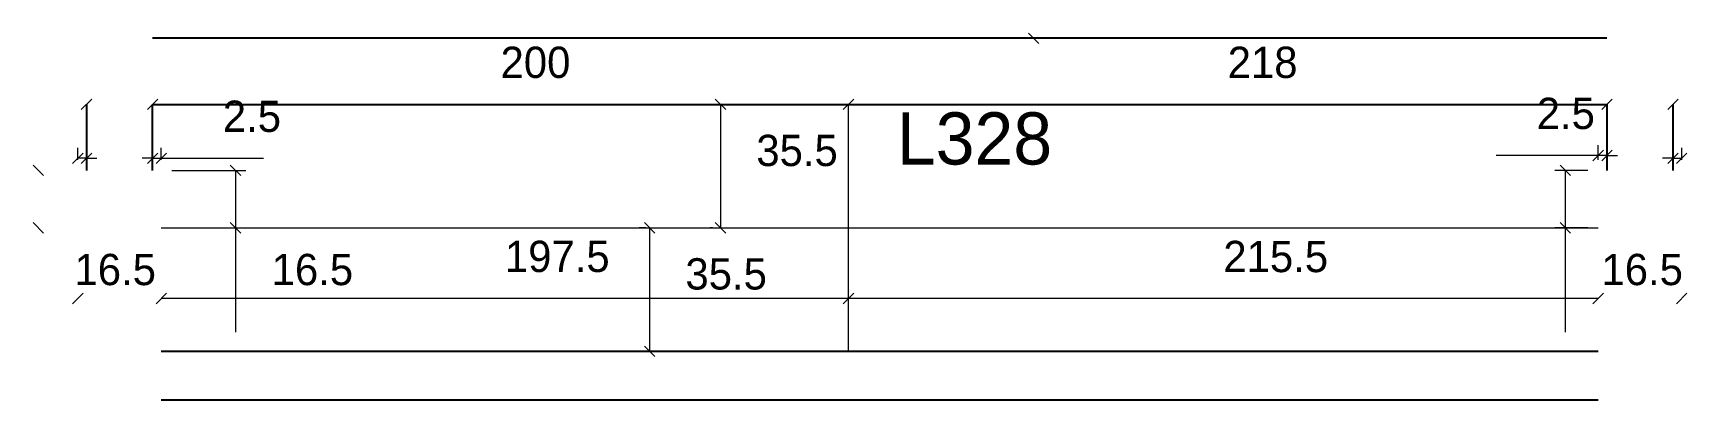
# Model space of a CAD drawing. Extents: x 3570 to 4045, y 1564 to 1669.
import ezdxf

# ---------------------------------------------------------------- set-up
doc = ezdxf.new("R2010")
doc.units = 0
for name, color, linetype in [('3', 3, 'Continuous'), ('4', 4, 'Continuous'), ('Painéis', 200, 'Continuous')]:
    doc.layers.add(name, color=color, linetype=linetype)

msp = doc.modelspace()

# ---------------------------------------------------------------- linework, layer by layer
at = {"layer": '3', "lineweight": 25}
for p, q in [((3606.57, 1577.94), (4019.57, 1577.94)), ((3606.57, 1563.94), (4019.57, 1563.94))]:
    msp.add_line(p, q, dxfattribs=at)
for points in [[(4022.07, 1667.94), (3604.07, 1667.94)], [(3585.07, 1648.94), (3585.07, 1629.94)], [(3604.07, 1629.94), (3604.07, 1648.94)], [(3604.07, 1648.94), (4022.07, 1648.94)], [(4022.07, 1648.94), (4022.07, 1629.94)], [(4041.07, 1629.94), (4041.07, 1648.94)]]:
    msp.add_lwpolyline(points, dxfattribs=at)
at = {"layer": 'Painéis', "lineweight": 18}
for p, q in [((3855.83, 1669.44), (3858.83, 1666.44)), ((3583.57, 1647.44), (3586.57, 1650.44)), ((3605.57, 1650.44), (3602.57, 1647.44)), ((3768.79, 1647.44), (3765.79, 1650.44)), ((3802.57, 1647.44), (3805.57, 1650.44)), ((3805.57, 1650.44), (3802.57, 1647.44)), ((4020.57, 1647.44), (4023.57, 1650.44)), ((4042.57, 1650.44), (4039.57, 1647.44)), ((3804.07, 1648.94), (3604.07, 1648.94)), ((3765.04, 1648.94), (3764.29, 1648.94)), ((3767.29, 1648.94), (3767.29, 1613.44)), ((4022.07, 1648.94), (3804.07, 1648.94)), ((3804.07, 1577.94), (3804.07, 1648.94)), ((3582.57, 1632.94), (3582.57, 1636.42)), ((3585.07, 1632.94), (3585.07, 1636.42)), ((3604.07, 1632.94), (3604.07, 1636.42)), ((3606.57, 1632.94), (3606.57, 1636.42)), ((4018.07, 1632.74), (4021.07, 1635.74)), ((4019.57, 1632.94), (4019.57, 1637.24)), ((4023.57, 1635.74), (4020.57, 1632.74)), ((4022.07, 1632.94), (4022.07, 1637.24)), ((4041.07, 1632.94), (4041.07, 1636.42)), ((4043.57, 1632.94), (4043.57, 1636.42)), ((3572.71, 1628.44), (3569.71, 1631.44)), ((3581.07, 1631.92), (3584.07, 1634.92)), ((3585.07, 1633.42), (3582.57, 1633.42)), ((3586.57, 1634.92), (3583.57, 1631.92)), ((3585.07, 1633.42), (3588.07, 1633.42)), ((3604.07, 1633.42), (3601.07, 1633.42)), ((3602.57, 1631.92), (3605.57, 1634.92)), ((3604.07, 1633.42), (3606.57, 1633.42)), ((3608.07, 1634.92), (3605.07, 1631.92)), ((3606.57, 1633.42), (3635.93, 1633.42)), ((3629.38, 1628.44), (3626.38, 1631.44)), ((4019.57, 1634.24), (3990.21, 1634.24)), ((4011.6, 1628.44), (4008.6, 1631.44)), ((4022.07, 1634.24), (4019.57, 1634.24)), ((4022.07, 1634.24), (4025.07, 1634.24)), ((4041.07, 1633.42), (4038.07, 1633.42)), ((4039.57, 1631.92), (4042.57, 1634.92)), ((4041.07, 1633.42), (4043.57, 1633.42)), ((4045.07, 1634.92), (4042.07, 1631.92)), ((3609.57, 1629.94), (3630.88, 1629.94)), ((3627.88, 1629.94), (3627.88, 1613.44)), ((4016.57, 1629.94), (4007.1, 1629.94)), ((4010.1, 1629.94), (4010.1, 1613.44)), ((3569.71, 1614.94), (3572.71, 1611.94)), ((3606.57, 1613.44), (4019.57, 1613.44)), ((3609.57, 1613.44), (3630.88, 1613.44)), ((3626.38, 1614.94), (3629.38, 1611.94)), ((3627.88, 1613.44), (3627.88, 1583.47)), ((3745.8, 1613.44), (3743.91, 1613.44)), ((3748.41, 1611.94), (3745.41, 1614.94)), ((3746.91, 1613.44), (3746.91, 1577.94)), ((3765.04, 1613.44), (3764.29, 1613.44)), ((3765.79, 1614.94), (3768.79, 1611.94)), ((4016.57, 1613.44), (4007.1, 1613.44)), ((4008.6, 1614.94), (4011.6, 1611.94)), ((4010.1, 1613.44), (4010.1, 1583.47)), ((3581.07, 1591.6), (3584.07, 1594.6)), ((3608.07, 1594.6), (3605.07, 1591.6)), ((3804.07, 1593.1), (3606.57, 1593.1)), ((3802.57, 1591.6), (3805.57, 1594.6)), ((3805.57, 1594.6), (3802.57, 1591.6)), ((4019.57, 1593.1), (3804.07, 1593.1)), ((4018.07, 1591.6), (4021.07, 1594.6)), ((4045.07, 1594.6), (4042.07, 1591.6)), ((3745.41, 1579.44), (3748.41, 1576.44)), ((3745.8, 1577.94), (3743.91, 1577.94))]:
    msp.add_line(p, q, dxfattribs=at)

# ---------------------------------------------------------------- texts
at = {"layer": '4'}
msp.add_text('L328', height=15, dxfattribs=at).set_placement((3817.99, 1631.64))
at = {"layer": 'Painéis'}
for s, p in [('200', (3704.07, 1656.53)), ('218', (3913.07, 1656.53)), ('2.5', (3624.25, 1641.02)), ('2.5', (4001.89, 1641.84)), ('35.5', (3777.59, 1631.19)), ('197.5', (3705.32, 1600.72)), ('215.5', (3911.82, 1600.69)), ('16.5', (3581.61, 1596.95)), ('16.5', (3638.28, 1596.95)), ('35.5', (3757.21, 1595.69)), ('16.5', (4020.5, 1596.95))]:
    msp.add_text(s, height=9, dxfattribs=at).set_placement(p)

doc.saveas('drawing.dxf')
